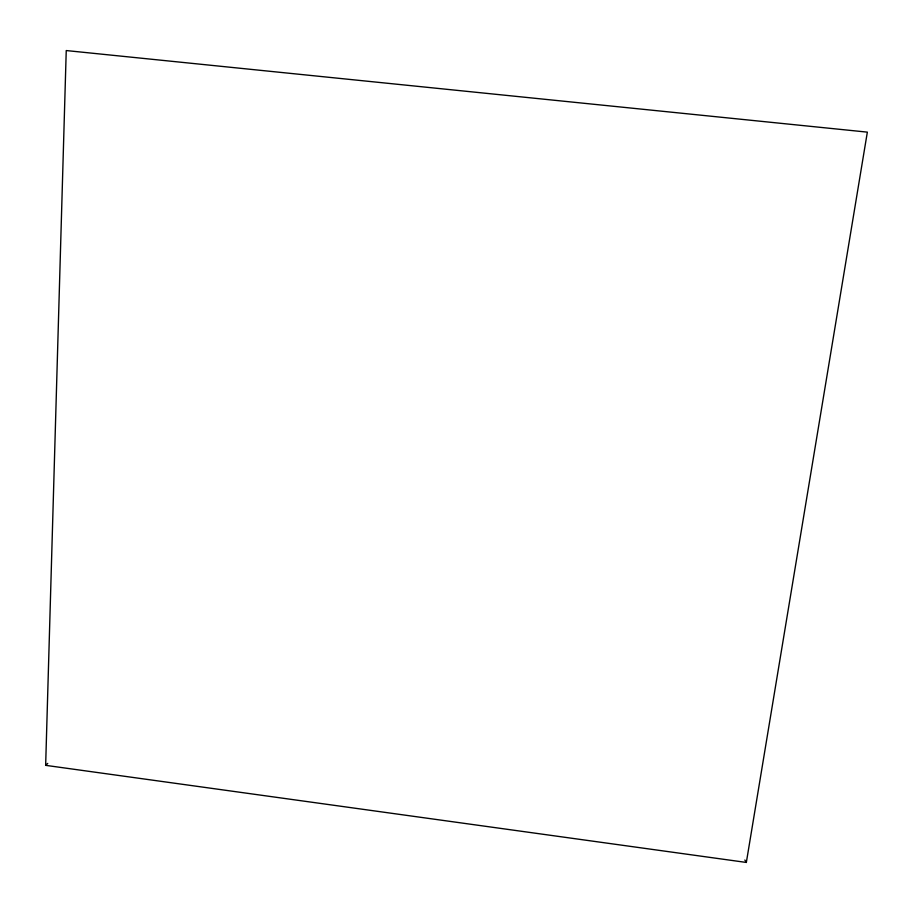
<?xml version="1.0" encoding="UTF-8"?>
<svg xmlns="http://www.w3.org/2000/svg" width="913" height="913" viewBox="0 0 913 913"><rect width="100%" height="100%" fill="white"/><g stroke="black" fill="none" stroke-linecap="round" stroke-linejoin="round"><path stroke-width="1.37" d="M45.65 765.345L66.238 50.557L867.35 132.134L746.343 862.443L45.65 765.345L47.75 763.416M744.848 860.012L746.343 862.443"/></g></svg>
